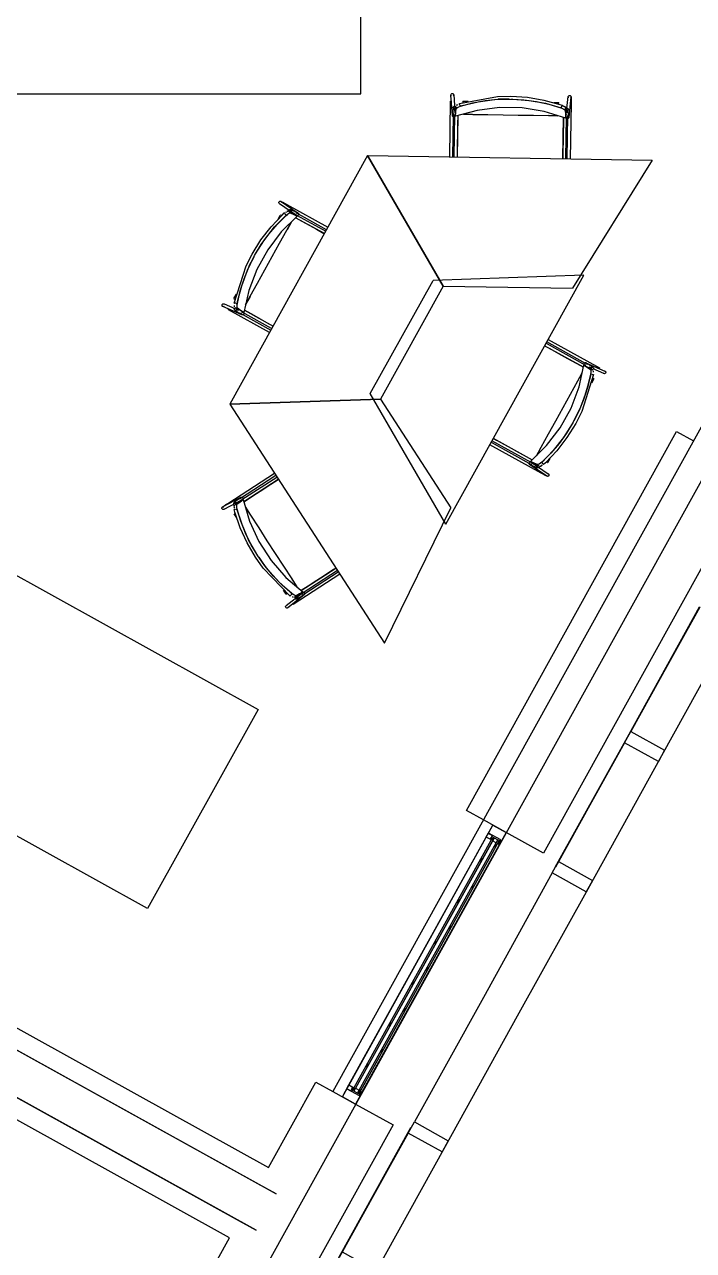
# Model space of a CAD drawing. Header units: metres. Extents: x 3.2 to 22.3, y 0.7 to 22.8.
# Drawn here: x 18.888 to 19.907, y 11.89 to 13.755 of the extents above; entities that cross this region are included whole.
import ezdxf

# ---------------------------------------------------------------- set-up
doc = ezdxf.new("R2010")
doc.units = ezdxf.units.M
for name, color, linetype in [('ARREDI', 9, 'Continuous'), ('INFISSI_VETRATE', 4, 'Continuous'), ('PARETI_STRUTTURE', 7, 'Continuous'), ('WAYFINDING_RIQUADRI', 7, 'Continuous')]:
    doc.layers.add(name, color=color, linetype=linetype)

msp = doc.modelspace()

# ---------------------------------------------------------------- linework, layer by layer
at = {"layer": 'ARREDI'}
for points in [[(19.5369, 13.6384), (19.5369, 13.6384), (19.5373, 13.6384), (19.5378, 13.6384)], [(19.5381, 13.6465), (19.5376, 13.647), (19.5373, 13.6477), (19.5372, 13.648), (19.5373, 13.6485), (19.5375, 13.6492), (19.538, 13.6497), (19.5386, 13.6501), (19.5394, 13.6503), (19.5401, 13.6502), (19.5408, 13.6498)], [(19.5378, 13.6384), (19.5385, 13.6384)], [(19.5408, 13.6498), (19.5413, 13.6492), (19.5415, 13.6486), (19.5416, 13.6483), (19.5415, 13.6478), (19.5413, 13.6471), (19.5408, 13.6465)], [(19.5518, 13.6308), (19.5706, 13.6359), (19.5897, 13.6395), (19.6089, 13.6415)], [(19.5519, 13.6308), (19.5707, 13.6359), (19.5898, 13.6395), (19.6089, 13.6415)], [(19.5558, 13.6387), (19.5558, 13.6385), (19.5557, 13.638), (19.5557, 13.6373), (19.5557, 13.6366)], [(19.5558, 13.6388), (19.5558, 13.6387)], [(19.6095, 13.6416), (19.6258, 13.642)], [(19.6258, 13.642), (19.6095, 13.6416)], [(19.6314, 13.6419), (19.6481, 13.6409), (19.6673, 13.6383), (19.6863, 13.634), (19.7049, 13.6283)], [(19.6314, 13.6419), (19.6481, 13.6409), (19.6674, 13.6382), (19.6864, 13.634), (19.705, 13.6283)], [(19.7165, 13.6437), (19.7161, 13.6443), (19.7159, 13.645), (19.7159, 13.6455), (19.7159, 13.6457), (19.7162, 13.6464), (19.7167, 13.6469)], [(19.7167, 13.6469), (19.7174, 13.6473), (19.7181, 13.6474), (19.7188, 13.6472), (19.7195, 13.6468), (19.7199, 13.6462), (19.7201, 13.6455), (19.7202, 13.645), (19.7201, 13.6447), (19.7198, 13.6441), (19.7193, 13.6435)], [(19.5417, 13.6273), (19.5412, 13.6278), (19.5409, 13.6285), (19.5409, 13.6291), (19.5409, 13.6293), (19.5411, 13.6299), (19.5411, 13.6299), (19.5416, 13.6305), (19.5422, 13.6309), (19.543, 13.631)], [(19.5449, 13.63), (19.5451, 13.6293), (19.5452, 13.6287), (19.5452, 13.6286), (19.5449, 13.6279), (19.5449, 13.6279), (19.5445, 13.6273), (19.5438, 13.6269), (19.5431, 13.6268), (19.5423, 13.6269), (19.5417, 13.6273)], [(19.5434, 13.6236), (19.5435, 13.6251), (19.5441, 13.631)], [(19.705, 13.6283), (19.7073, 13.6274), (19.7094, 13.6263), (19.7107, 13.6254), (19.7113, 13.6246), (19.7117, 13.6187), (19.7121, 13.6128), (19.6794, 13.623), (19.6456, 13.6284), (19.6113, 13.629), (19.5773, 13.6246), (19.5443, 13.6156), (19.5449, 13.6214), (19.5455, 13.6273)], [(19.5454, 13.6273), (19.546, 13.628), (19.5473, 13.6289), (19.5494, 13.6299), (19.5518, 13.6308)], [(19.5455, 13.6273), (19.546, 13.628), (19.5474, 13.629), (19.5495, 13.6299), (19.5518, 13.6308)], [(19.546, 13.6326), (19.5472, 13.6331)], [(19.5472, 13.6331), (19.5461, 13.6326)], [(19.5511, 13.6323), (19.5508, 13.633), (19.5506, 13.6337), (19.5504, 13.6344), (19.5503, 13.6348), (19.5502, 13.6351), (19.5502, 13.6351), (19.5502, 13.6351), (19.5502, 13.6349)], [(19.5511, 13.6323), (19.5513, 13.6317), (19.5514, 13.6313), (19.5515, 13.6311)], [(19.7013, 13.6342), (19.7013, 13.635), (19.7014, 13.6356), (19.7014, 13.6361), (19.7014, 13.6364)], [(19.705, 13.6283), (19.7074, 13.6273), (19.7094, 13.6263), (19.7108, 13.6253), (19.7113, 13.6246)], [(19.7054, 13.6286), (19.7054, 13.6288), (19.7056, 13.6292), (19.7058, 13.6298)], [(19.7058, 13.6298), (19.7061, 13.6305), (19.7063, 13.6312), (19.7066, 13.6318), (19.7067, 13.6323), (19.7068, 13.6326)], [(19.7076, 13.6314), (19.7066, 13.6318)], [(19.7066, 13.6318), (19.7076, 13.6314)], [(19.7098, 13.6304), (19.7088, 13.6309)], [(19.7089, 13.6309), (19.71, 13.6303)], [(19.7122, 13.6289), (19.7108, 13.6299)], [(19.7109, 13.6299), (19.7122, 13.6289)], [(19.7151, 13.6245), (19.7144, 13.6241), (19.7136, 13.624), (19.7129, 13.6242), (19.7123, 13.6246), (19.7118, 13.6252), (19.7118, 13.6252), (19.7116, 13.6258), (19.7116, 13.626), (19.7117, 13.6266), (19.712, 13.6273), (19.7125, 13.6278)], [(19.7128, 13.6266), (19.7131, 13.6223), (19.7132, 13.6207)], [(19.7131, 13.6281), (19.7139, 13.6282), (19.7146, 13.6281), (19.7152, 13.6277), (19.7157, 13.6271), (19.7157, 13.6271), (19.7159, 13.6264), (19.7159, 13.6263), (19.7159, 13.6257), (19.7156, 13.625), (19.7151, 13.6245)], [(19.7131, 13.6242), (19.7132, 13.6242)], [(19.7186, 13.6355), (19.7193, 13.6355)], [(19.7201, 13.6355), (19.7202, 13.6355), (19.7198, 13.6355), (19.7193, 13.6355)], [(19.5405, 13.6151), (19.54, 13.6156), (19.5398, 13.6163), (19.5397, 13.6166), (19.5397, 13.6171), (19.54, 13.6178), (19.5405, 13.6183), (19.5411, 13.6187), (19.5418, 13.6189)], [(19.5438, 13.6157), (19.5433, 13.6151), (19.5427, 13.6147), (19.5419, 13.6146), (19.5412, 13.6147), (19.5405, 13.6151)], [(19.5477, 13.6165), (19.5475, 13.6037), (19.5472, 13.5884), (19.547, 13.5732), (19.5467, 13.5579), (19.5467, 13.5539)], [(19.5702, 13.6186), (19.5562, 13.6189)], [(19.5563, 13.6189), (19.5706, 13.6186), (19.5936, 13.6182), (19.6167, 13.6179), (19.6398, 13.6175), (19.6629, 13.6171), (19.6859, 13.6168), (19.7002, 13.6165)], [(19.7002, 13.6165), (19.6863, 13.6167)], [(19.7087, 13.6139), (19.7085, 13.6035), (19.7083, 13.5905), (19.7081, 13.5776), (19.7079, 13.5647), (19.7077, 13.5518)], [(19.7121, 13.6128), (19.7129, 13.615)], [(19.7158, 13.6122), (19.7151, 13.6119), (19.7144, 13.6118), (19.7137, 13.612), (19.713, 13.6124), (19.7126, 13.613), (19.7124, 13.6137)], [(19.7134, 13.6181), (19.7133, 13.6191)], [(19.7154, 13.6159), (19.716, 13.6155), (19.7164, 13.6149), (19.7167, 13.6142), (19.7167, 13.6137), (19.7166, 13.6135), (19.7163, 13.6128), (19.7158, 13.6122)], [(19.4106, 13.5561), (19.2007, 13.1773), (19.4301, 13.1852)], [(19.4107, 13.5561), (19.8437, 13.5491), (19.7224, 13.3541)], [(19.2757, 13.4839), (19.2757, 13.4847), (19.276, 13.4854), (19.2765, 13.4859), (19.2771, 13.4863), (19.2778, 13.4864), (19.2786, 13.4863), (19.279, 13.486), (19.279, 13.486), (19.2792, 13.4859), (19.2797, 13.4853), (19.2799, 13.4846)], [(19.2777, 13.4821), (19.277, 13.4822), (19.2766, 13.4825), (19.2766, 13.4825), (19.2764, 13.4826), (19.2759, 13.4832), (19.2757, 13.4839)], [(19.2872, 13.4702), (19.286, 13.4694)], [(19.2861, 13.4695), (19.2872, 13.4702)], [(19.2867, 13.4802), (19.287, 13.4808)], [(19.2874, 13.4815), (19.2874, 13.4816), (19.2874, 13.4815), (19.2873, 13.4813), (19.287, 13.4808)], [(19.2894, 13.4715), (19.2879, 13.4707)], [(19.288, 13.4707), (19.2895, 13.4715)], [(19.2906, 13.4719), (19.2908, 13.4726), (19.2913, 13.4732), (19.292, 13.4736), (19.2927, 13.4737), (19.2928, 13.4737), (19.2934, 13.4735), (19.2935, 13.4735), (19.294, 13.4732), (19.2945, 13.4726), (19.2947, 13.4719)], [(19.2947, 13.4719), (19.2947, 13.4711), (19.2944, 13.4704), (19.294, 13.4698), (19.2933, 13.4695), (19.2926, 13.4694), (19.2926, 13.4694), (19.2919, 13.4695), (19.2917, 13.4696), (19.2913, 13.4699), (19.2908, 13.4705), (19.2906, 13.4712)], [(19.2918, 13.4709), (19.2957, 13.4692), (19.2972, 13.4685)], [(19.2867, 13.4648), (19.2885, 13.4664), (19.2904, 13.4677), (19.2919, 13.4685), (19.2928, 13.4686), (19.2982, 13.4662), (19.3036, 13.4638), (19.2792, 13.4397), (19.2585, 13.4124), (19.2419, 13.3824), (19.2297, 13.3504), (19.2222, 13.317), (19.2173, 13.3203), (19.2124, 13.3236)], [(19.2249, 13.3291), (19.2319, 13.3417), (19.243, 13.3618), (19.2542, 13.382), (19.2654, 13.4022), (19.2766, 13.4224), (19.2878, 13.4425), (19.2947, 13.455)], [(19.24, 13.4063), (19.2487, 13.4205), (19.2601, 13.4363), (19.2728, 13.4511), (19.2867, 13.4648)], [(19.24, 13.4063), (19.2487, 13.4205), (19.2601, 13.4363), (19.2727, 13.451), (19.2865, 13.4647)], [(19.2797, 13.4644), (19.279, 13.4647), (19.2784, 13.465), (19.278, 13.4653), (19.2778, 13.4654)], [(19.2837, 13.4685), (19.2837, 13.4685)], [(19.2857, 13.4663), (19.2852, 13.4668), (19.2847, 13.4674), (19.2839, 13.4682), (19.2837, 13.4684)], [(19.2851, 13.4685), (19.2842, 13.4678)], [(19.2857, 13.4663), (19.2861, 13.4658), (19.2864, 13.4654), (19.2865, 13.4653)], [(19.2867, 13.4648), (19.2886, 13.4665), (19.2905, 13.4678), (19.2919, 13.4685), (19.2928, 13.4686)], [(19.2947, 13.4551), (19.288, 13.4428)], [(19.2995, 13.4675), (19.2987, 13.4679)], [(19.3011, 13.4613), (19.3102, 13.4562), (19.3215, 13.45), (19.3328, 13.4437), (19.3441, 13.4374)], [(19.3019, 13.4676), (19.3024, 13.4681), (19.3031, 13.4685), (19.3038, 13.4686), (19.3045, 13.4685), (19.305, 13.4682), (19.305, 13.4682), (19.3052, 13.4681), (19.3056, 13.4675), (19.3059, 13.4668)], [(19.3036, 13.4638), (19.3021, 13.4655)], [(19.3059, 13.4668), (19.3059, 13.466), (19.3056, 13.4653), (19.3051, 13.4648), (19.3044, 13.4644), (19.3037, 13.4643), (19.303, 13.4644)], [(19.23, 13.3868), (19.2373, 13.4014)], [(19.2373, 13.4014), (19.23, 13.3868)], [(19.2124, 13.3236), (19.212, 13.3244), (19.2119, 13.3261), (19.212, 13.3284), (19.2124, 13.3309), (19.2167, 13.3499), (19.2225, 13.3685), (19.2297, 13.3862)], [(19.2123, 13.3308), (19.2166, 13.3498), (19.2225, 13.3684), (19.2297, 13.3862)], [(19.4146, 13.1937), (19.5101, 13.3659)], [(19.5295, 12.995), (19.7395, 13.3738), (19.5101, 13.3659)], [(19.5256, 13.3573), (19.4301, 13.1852), (19.2007, 13.1773)], [(19.2317, 13.3413), (19.2249, 13.3291)], [(19.5256, 13.3573), (19.7224, 13.3541)], [(19.192, 13.3261), (19.1913, 13.3259), (19.1906, 13.326), (19.1903, 13.3261), (19.1903, 13.3261), (19.1899, 13.3263), (19.1894, 13.3268), (19.1891, 13.3275), (19.1891, 13.3283), (19.1893, 13.329), (19.1897, 13.3296), (19.1903, 13.33)], [(19.1904, 13.33), (19.1911, 13.3302), (19.1918, 13.3301), (19.192, 13.33), (19.1921, 13.33), (19.1925, 13.3298), (19.193, 13.3292)], [(19.1986, 13.3213), (19.1988, 13.3216), (19.199, 13.322)], [(19.1986, 13.3213), (19.1986, 13.3213)], [(19.199, 13.322), (19.1993, 13.3226)], [(19.2072, 13.338), (19.2074, 13.3379), (19.2078, 13.3377), (19.2084, 13.3374), (19.209, 13.337)], [(19.2099, 13.331), (19.2092, 13.3312), (19.2085, 13.3313), (19.208, 13.3313), (19.2077, 13.3314), (19.2077, 13.3314), (19.2077, 13.3314), (19.2079, 13.3314)], [(19.2107, 13.3202), (19.2099, 13.32), (19.2092, 13.3201), (19.2087, 13.3204), (19.2085, 13.3205), (19.2081, 13.3209), (19.2081, 13.321), (19.2078, 13.3217), (19.2077, 13.3224), (19.208, 13.3231), (19.2084, 13.3237)], [(19.2081, 13.3257), (19.2081, 13.3266), (19.2081, 13.3279)], [(19.2081, 13.3265), (19.2081, 13.3278)], [(19.2147, 13.32), (19.2135, 13.3208), (19.2086, 13.3241)], [(19.2098, 13.3243), (19.2105, 13.3242), (19.211, 13.324), (19.2112, 13.3239), (19.2117, 13.3234), (19.2117, 13.3234), (19.2119, 13.3227), (19.212, 13.322), (19.2118, 13.3212), (19.2113, 13.3206), (19.2107, 13.3202)], [(19.2106, 13.3309), (19.2113, 13.3308), (19.2117, 13.3307), (19.2119, 13.3307)], [(19.2124, 13.3236), (19.212, 13.3243), (19.2119, 13.326), (19.212, 13.3283), (19.2123, 13.3308)], [(19.2209, 13.3135), (19.2202, 13.3133), (19.2194, 13.3134), (19.2192, 13.3135), (19.2192, 13.3135), (19.2188, 13.3137), (19.2182, 13.3143), (19.218, 13.3149), (19.2179, 13.3157), (19.2181, 13.3164)], [(19.2213, 13.3172), (19.2219, 13.3166), (19.2221, 13.3159), (19.2222, 13.3152), (19.222, 13.3145), (19.2215, 13.3139), (19.2209, 13.3135)], [(19.2666, 13.2963), (19.2609, 13.2994), (19.2475, 13.3069), (19.2342, 13.3143), (19.223, 13.3205)], [(19.68, 13.2664), (19.6879, 13.2621), (19.7012, 13.2546), (19.7146, 13.2472), (19.728, 13.2398), (19.7391, 13.2336)], [(19.6755, 13.0893), (19.6736, 13.0877), (19.6717, 13.0864), (19.6702, 13.0856), (19.6693, 13.0855), (19.6639, 13.0879), (19.6585, 13.0903), (19.6829, 13.1144), (19.7036, 13.1417), (19.7202, 13.1717), (19.7324, 13.2037), (19.7399, 13.2371), (19.7448, 13.2338), (19.7497, 13.2305)], [(19.7408, 13.2369), (19.7403, 13.2374), (19.74, 13.2381), (19.7399, 13.2389), (19.7401, 13.2396), (19.7406, 13.2402), (19.7412, 13.2406)], [(19.7412, 13.2406), (19.7419, 13.2408), (19.7427, 13.2407), (19.7429, 13.2406), (19.7429, 13.2406), (19.7433, 13.2404), (19.7439, 13.2398), (19.7442, 13.2391), (19.7442, 13.2384), (19.744, 13.2377)], [(19.7474, 13.2341), (19.7486, 13.2333), (19.7536, 13.2299)], [(19.7497, 13.2305), (19.7501, 13.2297), (19.7502, 13.228), (19.7501, 13.2257), (19.7498, 13.2233)], [(19.7497, 13.2305), (19.7501, 13.2297), (19.7502, 13.2281), (19.7501, 13.2258), (19.7498, 13.2233)], [(19.7523, 13.2298), (19.7516, 13.2299), (19.7511, 13.2301), (19.7509, 13.2302), (19.7504, 13.2307), (19.7504, 13.2307), (19.7502, 13.2314), (19.7501, 13.2321), (19.7504, 13.2328), (19.7508, 13.2335), (19.7514, 13.2339)], [(19.7514, 13.2339), (19.7522, 13.234), (19.7529, 13.234), (19.7534, 13.2337), (19.7536, 13.2336), (19.754, 13.2331), (19.7541, 13.2331), (19.7543, 13.2324), (19.7544, 13.2317), (19.7541, 13.231), (19.7537, 13.2304)], [(19.754, 13.2283), (19.754, 13.2275), (19.754, 13.2262)], [(19.7541, 13.2275), (19.754, 13.2262)], [(19.7631, 13.232), (19.7628, 13.2315)], [(19.7635, 13.2328), (19.7634, 13.2325), (19.7631, 13.232)], [(19.7635, 13.2328), (19.7635, 13.2328)], [(19.7701, 13.228), (19.7708, 13.2282), (19.7716, 13.2281), (19.7718, 13.228), (19.7718, 13.228), (19.7722, 13.2278), (19.7727, 13.2272), (19.773, 13.2266), (19.7731, 13.2258), (19.7728, 13.2251), (19.7724, 13.2245), (19.7718, 13.2241)], [(19.7372, 13.225), (19.7302, 13.2124), (19.7191, 13.1923), (19.7079, 13.1721), (19.6967, 13.1519), (19.6855, 13.1317), (19.6743, 13.1116), (19.6674, 13.099)], [(19.7304, 13.2128), (19.7372, 13.225)], [(19.7498, 13.2233), (19.7455, 13.2043), (19.7396, 13.1857), (19.7324, 13.1679)], [(19.7497, 13.2231), (19.7454, 13.2042), (19.7396, 13.1856), (19.7324, 13.1679)], [(19.7515, 13.2232), (19.7509, 13.2233), (19.7504, 13.2234), (19.7502, 13.2234)], [(19.7522, 13.2231), (19.7529, 13.2229), (19.7536, 13.2228), (19.7541, 13.2227), (19.7544, 13.2227), (19.7544, 13.2227), (19.7544, 13.2227), (19.7542, 13.2227)], [(19.7549, 13.2161), (19.7547, 13.2162), (19.7543, 13.2164), (19.7537, 13.2167), (19.7531, 13.2171)], [(19.7718, 13.2241), (19.771, 13.2239), (19.7703, 13.224), (19.7701, 13.2241), (19.77, 13.2241), (19.7696, 13.2243), (19.7691, 13.2249)], [(19.5295, 12.995), (19.4146, 13.1937)], [(19.2007, 13.1773), (19.4361, 12.8137), (19.5371, 13.0199)], [(19.4301, 13.1852), (19.5371, 13.0199)], [(19.7321, 13.1673), (19.7248, 13.1527)], [(19.7248, 13.1527), (19.7322, 13.1673)], [(19.7221, 13.1478), (19.7134, 13.1335), (19.702, 13.1178), (19.6893, 13.103), (19.6755, 13.0892)], [(19.7221, 13.1478), (19.7134, 13.1336), (19.702, 13.1178), (19.6894, 13.103), (19.6756, 13.0893)], [(19.6019, 13.1256), (19.6067, 13.1229), (19.6293, 13.1104), (19.6406, 13.1041), (19.6519, 13.0978), (19.661, 13.0928)], [(19.6674, 13.099), (19.6741, 13.1112)], [(19.6562, 13.0873), (19.6562, 13.088), (19.6565, 13.0887), (19.657, 13.0893), (19.6577, 13.0897), (19.6584, 13.0898), (19.6591, 13.0897)], [(19.6602, 13.0865), (19.6597, 13.086), (19.659, 13.0856), (19.6583, 13.0855), (19.6576, 13.0856), (19.6571, 13.0859), (19.6571, 13.0859), (19.6569, 13.086), (19.6565, 13.0866), (19.6562, 13.0873)], [(19.6585, 13.0903), (19.66, 13.0885)], [(19.6626, 13.0866), (19.6634, 13.0862)], [(19.6703, 13.0832), (19.6664, 13.0849), (19.6649, 13.0856)], [(19.6674, 13.0822), (19.6674, 13.083), (19.6677, 13.0837), (19.6681, 13.0842), (19.6688, 13.0846), (19.6695, 13.0847), (19.6695, 13.0847), (19.6702, 13.0846), (19.6704, 13.0845), (19.6709, 13.0842), (19.6713, 13.0836), (19.6715, 13.0829)], [(19.6715, 13.0822), (19.6713, 13.0815), (19.6708, 13.0809), (19.6701, 13.0805), (19.6694, 13.0804), (19.6694, 13.0804), (19.6687, 13.0805), (19.6686, 13.0806), (19.6681, 13.0809), (19.6676, 13.0815), (19.6674, 13.0822)], [(19.6755, 13.0892), (19.6735, 13.0876), (19.6716, 13.0863), (19.6702, 13.0856), (19.6693, 13.0855)], [(19.6727, 13.0826), (19.6742, 13.0834)], [(19.6741, 13.0834), (19.6727, 13.0826)], [(19.6749, 13.0839), (19.6761, 13.0847)], [(19.676, 13.0846), (19.6749, 13.0839)], [(19.6765, 13.0878), (19.676, 13.0883), (19.6757, 13.0887), (19.6756, 13.0888)], [(19.6764, 13.0878), (19.6769, 13.0873), (19.6774, 13.0867), (19.6779, 13.0862), (19.6782, 13.0859), (19.6784, 13.0857)], [(19.6771, 13.0855), (19.6779, 13.0862)], [(19.6784, 13.0856), (19.6784, 13.0856)], [(19.6825, 13.0897), (19.6831, 13.0894), (19.6837, 13.089), (19.6841, 13.0888), (19.6843, 13.0887)], [(19.222, 13.0291), (19.2308, 13.0347), (19.2416, 13.0418), (19.2525, 13.0488), (19.2633, 13.0558), (19.2742, 13.0628)], [(19.6747, 13.0725), (19.6747, 13.0725), (19.6747, 13.0726), (19.6749, 13.0728), (19.6751, 13.0733)], [(19.6754, 13.0739), (19.6751, 13.0733)], [(19.6865, 13.0702), (19.6864, 13.0694), (19.6862, 13.0687), (19.6857, 13.0682), (19.685, 13.0678), (19.6843, 13.0677), (19.6835, 13.0678), (19.6831, 13.0681), (19.6831, 13.0681), (19.6829, 13.0682), (19.6824, 13.0688), (19.6822, 13.0695)], [(19.6844, 13.072), (19.6851, 13.0719), (19.6855, 13.0716), (19.6856, 13.0716), (19.6858, 13.0715), (19.6862, 13.0709), (19.6864, 13.0702)], [(19.1978, 13.0266), (19.1978, 13.0266)], [(19.1978, 13.0265), (19.198, 13.0263), (19.1982, 13.0258)], [(19.1986, 13.0253), (19.1982, 13.0258)], [(19.2077, 13.0248), (19.2072, 13.0254), (19.207, 13.0261), (19.2069, 13.0268), (19.2072, 13.0275), (19.2072, 13.0276), (19.2076, 13.0281), (19.2078, 13.0282), (19.2083, 13.0284), (19.209, 13.0286), (19.2097, 13.0284)], [(19.2076, 13.0236), (19.2076, 13.0219)], [(19.2076, 13.022), (19.2076, 13.0236)], [(19.2097, 13.0285), (19.2104, 13.0281), (19.2109, 13.0275), (19.2112, 13.0268), (19.2112, 13.0261), (19.211, 13.0254), (19.2109, 13.0254), (19.2105, 13.0248), (19.2104, 13.0247), (19.2099, 13.0244), (19.2091, 13.0243), (19.2084, 13.0244)], [(19.2139, 13.0291), (19.2126, 13.028), (19.2092, 13.0254)], [(19.2121, 13.018), (19.2116, 13.0205), (19.2113, 13.0228), (19.2114, 13.0244), (19.2117, 13.0252)], [(19.2121, 13.018), (19.2116, 13.0204), (19.2114, 13.0227), (19.2114, 13.0244), (19.2117, 13.0252), (19.2164, 13.0288), (19.221, 13.0325), (19.2308, 12.9997), (19.2452, 12.9685), (19.2638, 12.9398), (19.2863, 12.9139), (19.3123, 12.8916), (19.307, 12.8888), (19.3018, 12.886)], [(19.2167, 13.0335), (19.2166, 13.0342), (19.2169, 13.0349), (19.2174, 13.0355), (19.2178, 13.0358), (19.218, 13.0359), (19.2187, 13.036), (19.2195, 13.0359)], [(19.221, 13.0324), (19.2188, 13.032)], [(19.2195, 13.0359), (19.2201, 13.0355), (19.2206, 13.035), (19.2209, 13.0343), (19.2209, 13.0335), (19.2206, 13.0328), (19.2202, 13.0322)], [(19.1901, 13.0173), (19.1895, 13.0176), (19.189, 13.0182), (19.1887, 13.0189), (19.1887, 13.0197), (19.189, 13.0204), (19.1894, 13.021), (19.1898, 13.0212), (19.1898, 13.0212), (19.1901, 13.0213), (19.1908, 13.0215), (19.1915, 13.0214)], [(19.1927, 13.0183), (19.1922, 13.0177), (19.1918, 13.0174), (19.1918, 13.0174), (19.1916, 13.0173), (19.1909, 13.0172), (19.1901, 13.0173)], [(19.2078, 13.0172), (19.2076, 13.0171), (19.2075, 13.0171), (19.2076, 13.0171)], [(19.2075, 13.0104), (19.2077, 13.0106), (19.2081, 13.0108), (19.2086, 13.0112), (19.2093, 13.0116)], [(19.2078, 13.0197), (19.2077, 13.021)], [(19.2077, 13.0208), (19.2078, 13.0196)], [(19.2081, 13.0184), (19.2083, 13.0173)], [(19.2083, 13.0173), (19.2081, 13.0183)], [(19.2097, 13.0176), (19.209, 13.0174), (19.2083, 13.0173)], [(19.2104, 13.0178), (19.211, 13.018), (19.2115, 13.0181), (19.2117, 13.0181)], [(19.2419, 12.9493), (19.2334, 12.9637), (19.2248, 12.9812), (19.2177, 12.9994), (19.2121, 13.018)], [(19.2419, 12.9493), (19.2334, 12.9636), (19.2249, 12.9811), (19.2178, 12.9993), (19.2122, 13.0179)], [(19.2246, 13.0206), (19.2322, 13.0088)], [(19.2246, 13.0205), (19.2324, 13.0085), (19.2449, 12.9892), (19.2574, 12.9698), (19.27, 12.9504), (19.2826, 12.931), (19.2951, 12.9117), (19.3028, 12.8997)], [(19.2543, 12.9313), (19.2449, 12.9446)], [(19.2449, 12.9446), (19.2543, 12.9312)], [(19.2953, 12.8895), (19.2806, 12.9022), (19.267, 12.9161), (19.2547, 12.9308)], [(19.2954, 12.8894), (19.2807, 12.9021), (19.2671, 12.916), (19.2547, 12.9308)], [(19.2953, 12.9114), (19.3029, 12.8997)], [(19.3621, 12.9279), (19.3588, 12.9258), (19.346, 12.9175), (19.3331, 12.9091), (19.3203, 12.9008), (19.3096, 12.8939)], [(19.2884, 12.8894), (19.2878, 12.889), (19.2872, 12.8886), (19.2868, 12.8883), (19.2866, 12.8882)], [(19.2929, 12.8857), (19.2927, 12.8856), (19.2927, 12.8856), (19.2927, 12.8856), (19.2929, 12.8858), (19.2932, 12.8862), (19.2936, 12.8867), (19.2945, 12.8879)], [(19.2954, 12.889), (19.2952, 12.8888), (19.2949, 12.8884), (19.2945, 12.8879)], [(19.3018, 12.886), (19.3009, 12.8861), (19.2994, 12.8868), (19.2974, 12.8879), (19.2954, 12.8894)], [(19.3018, 12.886), (19.301, 12.8861), (19.2995, 12.8867), (19.2975, 12.8879), (19.2954, 12.8894)], [(19.2961, 12.8843), (19.2971, 12.8836)], [(19.2972, 12.8836), (19.2961, 12.8842)], [(19.2969, 12.8735), (19.2965, 12.874)], [(19.2974, 12.8728), (19.2972, 12.873), (19.2969, 12.8735)], [(19.3061, 12.8863), (19.3048, 12.8857), (19.2995, 12.8829)], [(19.2998, 12.8833), (19.3, 12.8841), (19.3004, 12.8847), (19.3008, 12.885), (19.301, 12.8851), (19.3017, 12.8853), (19.3017, 12.8853), (19.3024, 12.8852), (19.3031, 12.8849), (19.3036, 12.8843), (19.3039, 12.8836), (19.304, 12.8829)], [(19.304, 12.8829), (19.3038, 12.8822), (19.3034, 12.8816), (19.3029, 12.8812), (19.3028, 12.8811), (19.3021, 12.881), (19.3021, 12.881), (19.3013, 12.881), (19.3007, 12.8814), (19.3002, 12.8819)], [(19.3148, 12.8887), (19.3146, 12.888), (19.3141, 12.8874), (19.314, 12.8872), (19.314, 12.8872), (19.3135, 12.887), (19.3128, 12.8868), (19.3121, 12.8869), (19.3114, 12.8872), (19.3109, 12.8877)], [(19.3124, 12.8911), (19.3132, 12.891), (19.3138, 12.8907), (19.3144, 12.8902), (19.3147, 12.8895), (19.3148, 12.8887)], [(19.2858, 12.8696), (19.286, 12.8703), (19.2864, 12.8709), (19.2866, 12.8711), (19.2866, 12.8711), (19.287, 12.8714), (19.2877, 12.8716)], [(19.2901, 12.8692), (19.2899, 12.8685), (19.2895, 12.8679), (19.2893, 12.8677), (19.2893, 12.8677), (19.2888, 12.8674), (19.2881, 12.8672), (19.2874, 12.8673), (19.2867, 12.8676), (19.2862, 12.8682), (19.2858, 12.8689), (19.2858, 12.8696)], [(19.2973, 12.8728), (19.2974, 12.8728)]]:
    msp.add_lwpolyline(points, dxfattribs=at)
for points in [[(19.5443, 13.6156), (19.5432, 13.6184)], [(19.5256, 13.3573), (19.4106, 13.5561)], [(19.2222, 13.317), (19.2192, 13.3174)], [(19.7399, 13.2371), (19.7429, 13.2367)], [(18.5248, 12.7153), (18.6928, 13.0184), (19.2438, 12.713), (19.0758, 12.4099)], [(19.3123, 12.8916), (19.3105, 12.8891)], [(19.9156, 12.869), (19.916, 12.8688), (19.8062, 12.6708), (19.8059, 12.671)], [(19.8059, 12.671), (19.8062, 12.6708), (19.6965, 12.4728), (19.6961, 12.473)], [(19.5945, 12.5247), (19.6006, 12.5213), (19.5973, 12.5154), (19.5912, 12.5187)], [(19.5945, 12.5247), (19.6012, 12.5368), (19.6212, 12.5258), (19.6111, 12.5074), (19.6099, 12.5081), (19.6133, 12.5143)], [(19.599, 12.5144), (19.5973, 12.5154), (19.5989, 12.5183), (19.6005, 12.5173)], [(19.6064, 12.51), (19.6009, 12.5131), (19.6034, 12.5175), (19.6089, 12.5145)], [(19.6119, 12.5118), (19.61, 12.5083), (19.6086, 12.5091), (19.6105, 12.5126)], [(19.3789, 12.1357), (19.3977, 12.1253), (19.4011, 12.1315), (19.4023, 12.1308), (19.3921, 12.1125), (19.3722, 12.1236)], [(19.3789, 12.1357), (19.3822, 12.1417), (19.3882, 12.1383), (19.3849, 12.1324)], [(19.3899, 12.1374), (19.3884, 12.1345), (19.3867, 12.1355), (19.3882, 12.1383)], [(19.3977, 12.1334), (19.3952, 12.129), (19.3897, 12.132), (19.3921, 12.1365)], [(19.3991, 12.1278), (19.3977, 12.1286), (19.3996, 12.132), (19.401, 12.1313)], [(19.4766, 12.077), (19.4769, 12.0768), (19.3672, 11.8788), (19.3668, 11.879)]]:
    msp.add_lwpolyline(points, close=True, dxfattribs=at)
at = {"layer": 'INFISSI_VETRATE'}
for points in [[(19.6087, 12.5093), (19.6027, 12.5033)], [(19.5865, 12.4871), (19.5804, 12.481)], [(19.5741, 12.4468), (19.568, 12.4408)], [(19.5519, 12.4246), (19.5458, 12.4186)], [(19.5395, 12.3844), (19.5334, 12.3783)], [(19.5172, 12.3621), (19.5112, 12.3561)], [(19.5048, 12.3219), (19.4988, 12.3158)], [(19.4826, 12.2997), (19.4765, 12.2936)], [(19.4702, 12.2594), (19.4641, 12.2534)], [(19.448, 12.2372), (19.4419, 12.2311)], [(19.4356, 12.1969), (19.4295, 12.1909)], [(19.4133, 12.1747), (19.4073, 12.1687)], [(19.4009, 12.1345), (19.3953, 12.1289)]]:
    msp.add_lwpolyline(points, dxfattribs=at)
at = {"layer": 'PARETI_STRUTTURE'}
for points in [[(21.7069, 16.288), (16.6481, 7.1621)], [(20.5748, 14.3269), (19.3578, 12.1315)], [(19.5356, 13.5541), (19.5369, 13.6384)], [(19.5397, 13.6166), (19.5373, 13.648)], [(19.5416, 13.6483), (19.544, 13.6169)], [(19.5502, 13.6352), (19.6085, 13.6458), (19.6287, 13.6463)], [(19.5515, 13.631), (19.5544, 13.6319), (19.5787, 13.6377), (19.6036, 13.6411), (19.6286, 13.6419)], [(19.5558, 13.6388), (19.5634, 13.6386)], [(19.6286, 13.6419), (19.6315, 13.6419), (19.6565, 13.6399), (19.6812, 13.6355), (19.7054, 13.6285)], [(19.6287, 13.6463), (19.6539, 13.6446), (19.6789, 13.6404), (19.7033, 13.6338), (19.7068, 13.6326)], [(19.7124, 13.6142), (19.7158, 13.6455)], [(19.7201, 13.645), (19.7167, 13.6137)], [(19.7202, 13.6453), (19.7202, 13.6439), (19.7202, 13.6423), (19.7202, 13.6391), (19.7202, 13.6355)], [(19.5409, 13.6291), (19.5409, 13.629), (19.5408, 13.6289), (19.5408, 13.6287), (19.5408, 13.6285), (19.5408, 13.6284), (19.5408, 13.6282), (19.5408, 13.6281), (19.5408, 13.6278), (19.5408, 13.6277), (19.5408, 13.6276), (19.5407, 13.6274), (19.5407, 13.6273), (19.5407, 13.6272), (19.5407, 13.627), (19.5407, 13.6269), (19.5407, 13.6268), (19.5407, 13.6267), (19.5407, 13.6265), (19.5406, 13.6263), (19.5406, 13.6261), (19.5406, 13.626), (19.5406, 13.6259), (19.5406, 13.6257), (19.5406, 13.6256), (19.5406, 13.6255), (19.5406, 13.6254), (19.5406, 13.6252), (19.5405, 13.6251), (19.5405, 13.625), (19.5405, 13.6247), (19.5405, 13.6246), (19.5405, 13.6244), (19.5405, 13.6243), (19.5405, 13.624), (19.5404, 13.6239), (19.5404, 13.6238), (19.5404, 13.6236), (19.5404, 13.6235), (19.5404, 13.6234), (19.5404, 13.6233), (19.5404, 13.6231), (19.5404, 13.623), (19.5404, 13.6229), (19.5404, 13.6227), (19.5403, 13.6225), (19.5403, 13.6223), (19.5403, 13.6222), (19.5403, 13.6221), (19.5403, 13.6218), (19.5403, 13.6217), (19.5403, 13.6216), (19.5403, 13.6214), (19.5402, 13.6213), (19.5402, 13.6212), (19.5402, 13.621), (19.5402, 13.6209), (19.5402, 13.6208), (19.5402, 13.6206), (19.5402, 13.6205), (19.5402, 13.6203), (19.5401, 13.6201), (19.5401, 13.62), (19.5401, 13.6199), (19.5401, 13.6197), (19.5401, 13.6196), (19.5401, 13.6195), (19.5401, 13.6193), (19.5401, 13.6192), (19.5401, 13.6191), (19.54, 13.6189), (19.54, 13.6188), (19.54, 13.6187), (19.54, 13.6185), (19.54, 13.6184), (19.54, 13.6183), (19.54, 13.6182), (19.54, 13.618), (19.54, 13.6179), (19.54, 13.6178), (19.5399, 13.6176), (19.5399, 13.6175), (19.5399, 13.6174), (19.5397, 13.6166)], [(19.541, 13.6198), (19.5409, 13.6168)], [(19.5435, 13.6251), (19.5436, 13.627)], [(19.5442, 13.617), (19.5452, 13.6287)], [(19.6942, 13.6365), (19.7014, 13.6364)], [(19.7116, 13.626), (19.7116, 13.626), (19.7116, 13.6258), (19.7116, 13.6257), (19.7116, 13.6256), (19.7116, 13.6254), (19.7116, 13.6253), (19.7116, 13.6251), (19.7117, 13.6249), (19.7117, 13.6248), (19.7117, 13.6247), (19.7117, 13.6245), (19.7117, 13.6244), (19.7117, 13.6243), (19.7117, 13.6241), (19.7117, 13.624), (19.7117, 13.6239), (19.7117, 13.6236), (19.7117, 13.6235), (19.7117, 13.6233), (19.7117, 13.6232), (19.7117, 13.6231), (19.7118, 13.623), (19.7118, 13.6228), (19.7118, 13.6227), (19.7118, 13.6226), (19.7118, 13.6224), (19.7118, 13.6223), (19.7118, 13.6222), (19.7118, 13.6219), (19.7118, 13.6218), (19.7118, 13.6216), (19.7118, 13.6215), (19.7118, 13.6214), (19.7118, 13.6213), (19.7118, 13.6211), (19.7118, 13.621), (19.7118, 13.6209), (19.7119, 13.6207), (19.7119, 13.6205), (19.7119, 13.6203), (19.7119, 13.6202), (19.7119, 13.6201), (19.7119, 13.6199), (19.7119, 13.6198), (19.7119, 13.6197), (19.7119, 13.6195), (19.7119, 13.6194), (19.7119, 13.6193), (19.7119, 13.6192), (19.7119, 13.619), (19.7119, 13.6188), (19.712, 13.6186), (19.712, 13.6185), (19.712, 13.6184), (19.712, 13.6182), (19.712, 13.6181), (19.712, 13.618), (19.712, 13.6178), (19.712, 13.6177), (19.712, 13.6176), (19.712, 13.6173), (19.712, 13.6172), (19.712, 13.6171), (19.712, 13.6169), (19.712, 13.6168), (19.7121, 13.6167), (19.7121, 13.6165), (19.7121, 13.6164), (19.7121, 13.6163), (19.7121, 13.6161), (19.7121, 13.616), (19.7121, 13.6159), (19.7121, 13.6156), (19.7121, 13.6155), (19.7121, 13.6153), (19.7121, 13.6152), (19.7121, 13.6151), (19.7121, 13.615), (19.7121, 13.6148), (19.7122, 13.6147), (19.7122, 13.6146), (19.7122, 13.6144), (19.7122, 13.6143)], [(19.7132, 13.6242), (19.7131, 13.6223)], [(19.7165, 13.6145), (19.7159, 13.6263)], [(19.7202, 13.6354), (19.7188, 13.5511)], [(19.5409, 13.6166), (19.5399, 13.554)], [(19.5424, 13.554), (19.5434, 13.6179)], [(19.5477, 13.6165), (19.5467, 13.5539)], [(19.7077, 13.5513), (19.7087, 13.6139)], [(19.713, 13.6146), (19.712, 13.5512)], [(19.7145, 13.5512), (19.7155, 13.617)], [(19.3025, 13.4647), (19.2766, 13.4825)], [(19.2788, 13.4862), (19.28, 13.4856), (19.2814, 13.4849), (19.2843, 13.4833), (19.2874, 13.4815)], [(19.279, 13.486), (19.305, 13.4682)], [(19.2874, 13.4816), (19.3501, 13.4468)], [(19.3042, 13.4685), (19.2936, 13.4735)], [(19.2941, 13.4701), (19.2957, 13.4692)], [(19.2348, 13.4059), (19.2482, 13.4274), (19.2636, 13.4475), (19.2809, 13.4659), (19.2837, 13.4685)], [(19.2386, 13.4039), (19.24, 13.4064), (19.2535, 13.4275), (19.2691, 13.4472), (19.2866, 13.4652)], [(19.2743, 13.4592), (19.2777, 13.4654)], [(19.3023, 13.4646), (19.3022, 13.4646), (19.3021, 13.4647), (19.302, 13.4647), (19.3019, 13.4648), (19.3017, 13.4648), (19.3016, 13.4649), (19.3015, 13.4649), (19.3014, 13.465), (19.3013, 13.4651), (19.3011, 13.4651), (19.301, 13.4652), (19.3009, 13.4652), (19.3007, 13.4653), (19.3005, 13.4654), (19.3004, 13.4655), (19.3003, 13.4655), (19.3002, 13.4656), (19.3001, 13.4656), (19.3, 13.4657), (19.2998, 13.4657), (19.2997, 13.4658), (19.2996, 13.4658), (19.2995, 13.4659), (19.2994, 13.466), (19.2991, 13.4661), (19.299, 13.4661), (19.2989, 13.4662), (19.2988, 13.4662), (19.2986, 13.4663), (19.2985, 13.4663), (19.2984, 13.4664), (19.2983, 13.4665), (19.2982, 13.4665), (19.2981, 13.4666), (19.2979, 13.4666), (19.2978, 13.4667), (19.2976, 13.4668), (19.2975, 13.4668), (19.2973, 13.4669), (19.2972, 13.467), (19.2971, 13.467), (19.297, 13.4671), (19.2969, 13.4671), (19.2968, 13.4672), (19.2966, 13.4672), (19.2965, 13.4673), (19.2964, 13.4674), (19.2963, 13.4674), (19.296, 13.4675), (19.2959, 13.4676), (19.2958, 13.4676), (19.2957, 13.4677), (19.2956, 13.4677), (19.2955, 13.4678), (19.2953, 13.4679), (19.2952, 13.4679), (19.2951, 13.468), (19.295, 13.468), (19.2949, 13.4681), (19.2947, 13.4681), (19.2945, 13.4682), (19.2944, 13.4683), (19.2943, 13.4684), (19.2941, 13.4684), (19.294, 13.4685), (19.2939, 13.4685), (19.2938, 13.4686), (19.2937, 13.4687), (19.2935, 13.4687), (19.2934, 13.4688), (19.2932, 13.4689), (19.2931, 13.4689), (19.293, 13.469), (19.2928, 13.469), (19.2927, 13.4691), (19.2926, 13.4692), (19.2925, 13.4692), (19.2924, 13.4693), (19.2922, 13.4693), (19.2921, 13.4694), (19.292, 13.4694), (19.2919, 13.4695), (19.2918, 13.4695), (19.2917, 13.4696)], [(19.3447, 13.4371), (19.301, 13.4613)], [(19.348, 13.443), (19.3016, 13.4688)], [(19.3025, 13.4654), (19.3468, 13.4409)], [(19.2077, 13.3314), (19.2257, 13.3879), (19.2348, 13.4059)], [(19.212, 13.3307), (19.2125, 13.3336), (19.2189, 13.3578), (19.2276, 13.3813), (19.2386, 13.4038)], [(19.2071, 13.3381), (19.2108, 13.3447)], [(19.2192, 13.3135), (19.1903, 13.3261)], [(19.192, 13.33), (19.2083, 13.3229)], [(19.2612, 13.2866), (19.1986, 13.3213)], [(19.2098, 13.3223), (19.2141, 13.3204)], [(19.2209, 13.3177), (19.211, 13.324)], [(19.2127, 13.3212), (19.2118, 13.3217)], [(19.2087, 13.3204), (19.2087, 13.3203), (19.2094, 13.3199), (19.2095, 13.3198), (19.2096, 13.3198), (19.2105, 13.3192), (19.2106, 13.3191), (19.2115, 13.3186), (19.2116, 13.3185), (19.2117, 13.3184), (19.2127, 13.3178), (19.2128, 13.3177), (19.2136, 13.3172), (19.2137, 13.3171), (19.2138, 13.3171), (19.2148, 13.3164), (19.2149, 13.3163), (19.2157, 13.3159), (19.2158, 13.3158), (19.2159, 13.3157), (19.216, 13.3156), (19.2169, 13.3151), (19.217, 13.315), (19.2178, 13.3145), (19.2179, 13.3144), (19.218, 13.3144), (19.2181, 13.3143), (19.2186, 13.314), (19.2192, 13.3135)], [(19.2169, 13.3161), (19.2195, 13.3146)], [(19.2645, 13.2925), (19.2197, 13.3173)], [(19.2197, 13.3145), (19.2633, 13.2903)], [(19.2199, 13.3179), (19.2209, 13.3174)], [(19.223, 13.3205), (19.2666, 13.2963)], [(19.7391, 13.2336), (19.68, 13.2664)], [(19.6821, 13.2702), (19.7424, 13.2367)], [(19.7424, 13.2396), (19.6833, 13.2723)], [(19.6854, 13.2761), (19.7635, 13.2328)], [(19.7422, 13.2362), (19.7412, 13.2367)], [(19.7412, 13.2364), (19.7511, 13.2301)], [(19.7452, 13.238), (19.7426, 13.2394)], [(19.7429, 13.2406), (19.7718, 13.228)], [(19.7534, 13.2337), (19.7534, 13.2338), (19.7527, 13.2342), (19.7526, 13.2343), (19.7525, 13.2343), (19.7516, 13.2349), (19.7515, 13.235), (19.7506, 13.2355), (19.7505, 13.2356), (19.7504, 13.2357), (19.7494, 13.2363), (19.7493, 13.2364), (19.7485, 13.2369), (19.7484, 13.2369), (19.7483, 13.237), (19.7473, 13.2377), (19.7472, 13.2377), (19.7464, 13.2382), (19.7463, 13.2383), (19.7462, 13.2384), (19.7461, 13.2384), (19.7452, 13.239), (19.7451, 13.2391), (19.7443, 13.2396), (19.7442, 13.2396), (19.7441, 13.2397), (19.744, 13.2398), (19.7435, 13.2401), (19.7429, 13.2406)], [(19.7523, 13.2318), (19.748, 13.2337)], [(19.7494, 13.2329), (19.7503, 13.2324)], [(19.7701, 13.2241), (19.7538, 13.2312)], [(19.7501, 13.2234), (19.7496, 13.2205), (19.7432, 13.1963), (19.7345, 13.1728), (19.7235, 13.1502)], [(19.7544, 13.2227), (19.7364, 13.1662), (19.7273, 13.1481)], [(19.755, 13.216), (19.7513, 13.2094)], [(19.5868, 12.5448), (19.561, 12.5592), (19.8807, 13.136)], [(19.7235, 13.1502), (19.7221, 13.1477), (19.7086, 13.1266), (19.693, 13.1069), (19.6755, 13.0888)], [(19.7273, 13.1481), (19.7139, 13.1267), (19.6985, 13.1066), (19.6812, 13.0882), (19.6784, 13.0856)], [(19.8807, 13.136), (19.9065, 13.1217)], [(19.6747, 13.0725), (19.5965, 13.1158)], [(19.5986, 13.1196), (19.6605, 13.0853)], [(19.6596, 13.0887), (19.5998, 13.1218)], [(19.6019, 13.1256), (19.6611, 13.0928)], [(19.941, 13.1026), (19.9981, 13.0709), (19.6784, 12.4941), (19.6212, 12.5258)], [(17.3168, 13.0928), (19.2597, 12.0158)], [(19.6831, 13.068), (19.6571, 13.0859)], [(19.6579, 13.0856), (19.6686, 13.0806)], [(19.6596, 13.0894), (19.6855, 13.0716)], [(19.6598, 13.0895), (19.6599, 13.0895), (19.66, 13.0894), (19.6601, 13.0894), (19.6603, 13.0893), (19.6604, 13.0893), (19.6605, 13.0892), (19.6606, 13.0891), (19.6607, 13.0891), (19.6609, 13.089), (19.661, 13.089), (19.6611, 13.0889), (19.6612, 13.0889), (19.6613, 13.0888), (19.6614, 13.0887), (19.6616, 13.0887), (19.6617, 13.0886), (19.6618, 13.0886), (19.6619, 13.0885), (19.662, 13.0885), (19.6622, 13.0884), (19.6623, 13.0884), (19.6624, 13.0883), (19.6625, 13.0882), (19.6626, 13.0882), (19.6627, 13.0881), (19.663, 13.088), (19.6631, 13.088), (19.6632, 13.0879), (19.6633, 13.0879), (19.6635, 13.0878), (19.6636, 13.0877), (19.6637, 13.0877), (19.6638, 13.0876), (19.6639, 13.0876), (19.664, 13.0875), (19.6642, 13.0875), (19.6643, 13.0874), (19.6645, 13.0873), (19.6646, 13.0872), (19.6648, 13.0872), (19.6649, 13.0871), (19.665, 13.0871), (19.6651, 13.087), (19.6652, 13.087), (19.6654, 13.0869), (19.6655, 13.0868), (19.6656, 13.0868), (19.6657, 13.0867), (19.6658, 13.0867), (19.6661, 13.0866), (19.6662, 13.0865), (19.6663, 13.0865), (19.6664, 13.0864), (19.6665, 13.0863), (19.6667, 13.0863), (19.6668, 13.0862), (19.6669, 13.0862), (19.667, 13.0861), (19.6671, 13.0861), (19.6674, 13.086), (19.6675, 13.0859), (19.6676, 13.0858), (19.6677, 13.0858), (19.6679, 13.0857), (19.668, 13.0857), (19.6681, 13.0856), (19.6682, 13.0855), (19.6683, 13.0855), (19.6684, 13.0854), (19.6686, 13.0854), (19.6687, 13.0853), (19.6689, 13.0852), (19.669, 13.0852), (19.6692, 13.0851), (19.6693, 13.085), (19.6694, 13.085), (19.6695, 13.0849), (19.6696, 13.0849), (19.6697, 13.0848), (19.6699, 13.0848), (19.67, 13.0847), (19.6701, 13.0847), (19.6702, 13.0846), (19.6703, 13.0845), (19.6704, 13.0845)], [(19.668, 13.084), (19.6664, 13.0849)], [(19.6878, 13.0949), (19.6844, 13.0887)], [(17.3025, 13.067), (19.2712, 11.9756)], [(19.2454, 11.9899), (17.3025, 13.067)], [(19.1978, 13.0266), (19.2686, 13.0724)], [(19.2709, 13.0688), (19.2157, 13.033)], [(19.2191, 13.0323), (19.2723, 13.0667)], [(19.2746, 13.0631), (19.2221, 13.029)], [(19.6833, 13.0679), (19.6821, 13.0685), (19.6807, 13.0692), (19.6778, 13.0708), (19.6747, 13.0725)], [(19.1896, 13.0211), (19.1907, 13.0219), (19.192, 13.0228), (19.1947, 13.0246), (19.1978, 13.0266)], [(19.1898, 13.0212), (19.2178, 13.0358)], [(19.2198, 13.0319), (19.1918, 13.0174)], [(19.2172, 13.0352), (19.2078, 13.0282)], [(19.2198, 13.0317), (19.2197, 13.0316), (19.2196, 13.0316), (19.2194, 13.0315), (19.2194, 13.0314), (19.2192, 13.0313), (19.2191, 13.0312), (19.219, 13.0312), (19.2189, 13.0311), (19.2188, 13.031), (19.2187, 13.0309), (19.2186, 13.0308), (19.2185, 13.0308), (19.2184, 13.0307), (19.2183, 13.0306), (19.2182, 13.0305), (19.2181, 13.0305), (19.218, 13.0304), (19.2179, 13.0303), (19.2177, 13.0301), (19.2176, 13.0301), (19.2174, 13.03), (19.2174, 13.0299), (19.2172, 13.0298), (19.2171, 13.0298), (19.217, 13.0297), (19.2169, 13.0296), (19.2168, 13.0295), (19.2167, 13.0294), (19.2166, 13.0294), (19.2165, 13.0293), (19.2164, 13.0292), (19.2163, 13.0291), (19.2162, 13.029), (19.2161, 13.029), (19.216, 13.0289), (19.2159, 13.0288), (19.2157, 13.0287), (19.2156, 13.0286), (19.2154, 13.0285), (19.2154, 13.0284), (19.2152, 13.0283), (19.2151, 13.0283), (19.215, 13.0282), (19.2149, 13.0281), (19.2148, 13.028), (19.2147, 13.028), (19.2146, 13.0279), (19.2145, 13.0278), (19.2144, 13.0277), (19.2143, 13.0276), (19.2142, 13.0276), (19.2141, 13.0275), (19.214, 13.0274), (19.2139, 13.0273), (19.2138, 13.0273), (19.2137, 13.0272), (19.2136, 13.0271), (19.2134, 13.027), (19.2134, 13.0269), (19.2132, 13.0269), (19.2131, 13.0268), (19.213, 13.0267), (19.2129, 13.0266), (19.2128, 13.0265), (19.2127, 13.0265), (19.2126, 13.0264), (19.2125, 13.0263), (19.2124, 13.0262), (19.2123, 13.0262), (19.2122, 13.0261), (19.2121, 13.026), (19.212, 13.0259), (19.2119, 13.0258), (19.2118, 13.0258), (19.2117, 13.0257), (19.2116, 13.0256), (19.2114, 13.0255), (19.2114, 13.0254), (19.2112, 13.0254), (19.2111, 13.0253), (19.211, 13.0252), (19.2109, 13.0251), (19.2108, 13.0251), (19.2107, 13.025), (19.2106, 13.0249), (19.2104, 13.0247), (19.2104, 13.0247)], [(19.211, 13.027), (19.2126, 13.0281)], [(19.2407, 11.9205), (17.2719, 13.0119)], [(17.2719, 13.0119), (19.2149, 11.9348)], [(19.2113, 13.0044), (19.2074, 13.0104)], [(19.2397, 12.9446), (19.2271, 12.9665), (19.2166, 12.9895), (19.2085, 13.0134), (19.2075, 13.0171)], [(19.2434, 12.9469), (19.2418, 12.9494), (19.2295, 12.9712), (19.2194, 12.9942), (19.2117, 13.0181)], [(19.2005, 11.909), (17.2576, 12.9861)], [(19.2927, 12.8856), (19.2514, 12.9281), (19.2397, 12.9446)], [(19.2954, 12.889), (19.2931, 12.8909), (19.2747, 12.9078), (19.258, 12.9266), (19.2434, 12.9469)], [(19.3682, 12.9186), (19.2974, 12.8728)], [(19.3096, 12.8939), (19.3621, 12.928)], [(19.3645, 12.9243), (19.3108, 12.8896)], [(19.3133, 12.8882), (19.3658, 12.9222)], [(19.2866, 12.8882), (19.2824, 12.8946)], [(19.2866, 12.8711), (19.3113, 12.8906)], [(19.314, 12.8872), (19.2893, 12.8677)], [(19.3111, 12.8907), (19.3008, 12.885)], [(19.3029, 12.8812), (19.303, 12.8813), (19.3031, 12.8813), (19.3032, 12.8814), (19.3033, 12.8815), (19.3034, 12.8815), (19.3037, 12.8817), (19.3038, 12.8817), (19.3039, 12.8818), (19.304, 12.8818), (19.3041, 12.8819), (19.3043, 12.882), (19.3044, 12.882), (19.3045, 12.8821), (19.3046, 12.8822), (19.3047, 12.8822), (19.3048, 12.8823), (19.3049, 12.8823), (19.305, 12.8824), (19.3052, 12.8825), (19.3053, 12.8825), (19.3054, 12.8826), (19.3055, 12.8827), (19.3056, 12.8827), (19.3057, 12.8828), (19.3059, 12.8829), (19.306, 12.8829), (19.3061, 12.883), (19.3062, 12.8831), (19.3063, 12.8831), (19.3064, 12.8832), (19.3065, 12.8832), (19.3067, 12.8833), (19.3069, 12.8834), (19.307, 12.8835), (19.3071, 12.8836), (19.3072, 12.8836), (19.3073, 12.8837), (19.3074, 12.8838), (19.3076, 12.8838), (19.3078, 12.884), (19.3079, 12.884), (19.308, 12.8841), (19.3081, 12.8841), (19.3084, 12.8843), (19.3085, 12.8843), (19.3086, 12.8844), (19.3087, 12.8845), (19.3088, 12.8845), (19.3089, 12.8846), (19.3091, 12.8847), (19.3093, 12.8848), (19.3094, 12.8848), (19.3095, 12.8849), (19.3096, 12.885), (19.3097, 12.885), (19.3099, 12.8851), (19.31, 12.8852), (19.3101, 12.8852), (19.3102, 12.8853), (19.3103, 12.8854), (19.3104, 12.8854), (19.3105, 12.8855), (19.3107, 12.8856), (19.3108, 12.8856), (19.3109, 12.8857), (19.311, 12.8857), (19.3111, 12.8858), (19.3112, 12.8859), (19.3114, 12.8859), (19.3115, 12.886), (19.3116, 12.8861), (19.3117, 12.8861), (19.3118, 12.8862), (19.3119, 12.8863), (19.312, 12.8863), (19.3121, 12.8864), (19.3123, 12.8864), (19.3125, 12.8866), (19.3126, 12.8866), (19.3127, 12.8867), (19.3128, 12.8868), (19.3131, 12.8869), (19.3132, 12.887), (19.314, 12.8872)], [(19.3041, 12.8852), (19.3032, 12.8846)], [(19.3106, 12.8865), (19.3131, 12.8881)], [(19.9112, 12.8602), (19.811, 12.6794), (19.8626, 12.6508), (19.8531, 12.6336), (19.8015, 12.6622), (19.811, 12.6794)], [(19.9676, 12.8402), (19.8579, 12.6422)], [(19.8014, 12.6622), (19.7012, 12.4814), (19.7529, 12.4528), (19.7433, 12.4356), (19.6917, 12.4642), (19.7012, 12.4814)], [(19.8579, 12.6422), (19.7481, 12.4442)], [(19.6212, 12.5258), (19.5868, 12.5448)], [(19.3822, 12.1417), (19.5912, 12.5187)], [(19.6031, 12.517), (19.3897, 12.132), (19.3876, 12.1331), (19.6013, 12.5187), (19.6031, 12.5177)], [(19.6212, 12.5258), (19.5067, 12.3191)], [(19.5912, 12.5187), (19.6012, 12.5368)], [(19.3823, 12.1419), (19.5911, 12.5185)], [(19.4023, 12.1309), (19.6111, 12.5074)], [(19.6111, 12.5074), (19.4023, 12.1309)], [(19.6917, 12.4642), (19.5867, 12.2748)], [(19.7481, 12.4442), (19.6383, 12.2462)], [(19.5067, 12.3191), (19.3921, 12.1125)], [(19.5867, 12.2748), (19.4817, 12.0854), (19.5333, 12.0567), (19.5238, 12.0395), (19.4722, 12.0682), (19.4817, 12.0854)], [(19.6383, 12.2462), (19.5286, 12.0481)], [(19.2597, 12.0158), (19.3319, 12.1459)], [(19.3319, 12.1459), (19.3577, 12.1316)], [(19.3577, 12.1316), (19.3921, 12.1125)], [(19.3722, 12.1236), (19.3821, 12.1415)], [(19.3921, 12.1125), (19.4493, 12.0808), (19.0198, 11.306), (18.9626, 11.3377)], [(19.4721, 12.0682), (19.3719, 11.8874), (19.4236, 11.8587), (19.414, 11.8415), (19.3624, 11.8701), (19.3719, 11.8874)], [(19.5286, 12.0481), (19.4188, 11.8501)], [(19.2712, 11.9756), (19.2454, 11.9899)], [(19.2149, 11.9348), (19.2407, 11.9205)], [(18.9282, 11.3568), (18.9024, 11.3711), (19.2005, 11.909)]]:
    msp.add_lwpolyline(points, dxfattribs=at)
for points in [[(19.3921, 12.1125), (19.3722, 12.1236), (19.6013, 12.5368), (19.6212, 12.5258)], [(19.6034, 12.5175), (19.3897, 12.132), (19.3876, 12.1331), (19.6013, 12.5187)], [(19.6089, 12.5145), (19.611, 12.5133), (19.3972, 12.1278), (19.3952, 12.129)], [(19.3972, 12.1278), (19.3952, 12.1289), (19.6089, 12.5145), (19.611, 12.5133)]]:
    msp.add_lwpolyline(points, close=True, dxfattribs=at)
at = {"layer": 'WAYFINDING_RIQUADRI'}
msp.add_lwpolyline([(17.8, 13.65), (19.4, 13.65), (19.4, 14.15), (17.8, 14.15)], close=True, dxfattribs=at)

doc.saveas('drawing.dxf')
